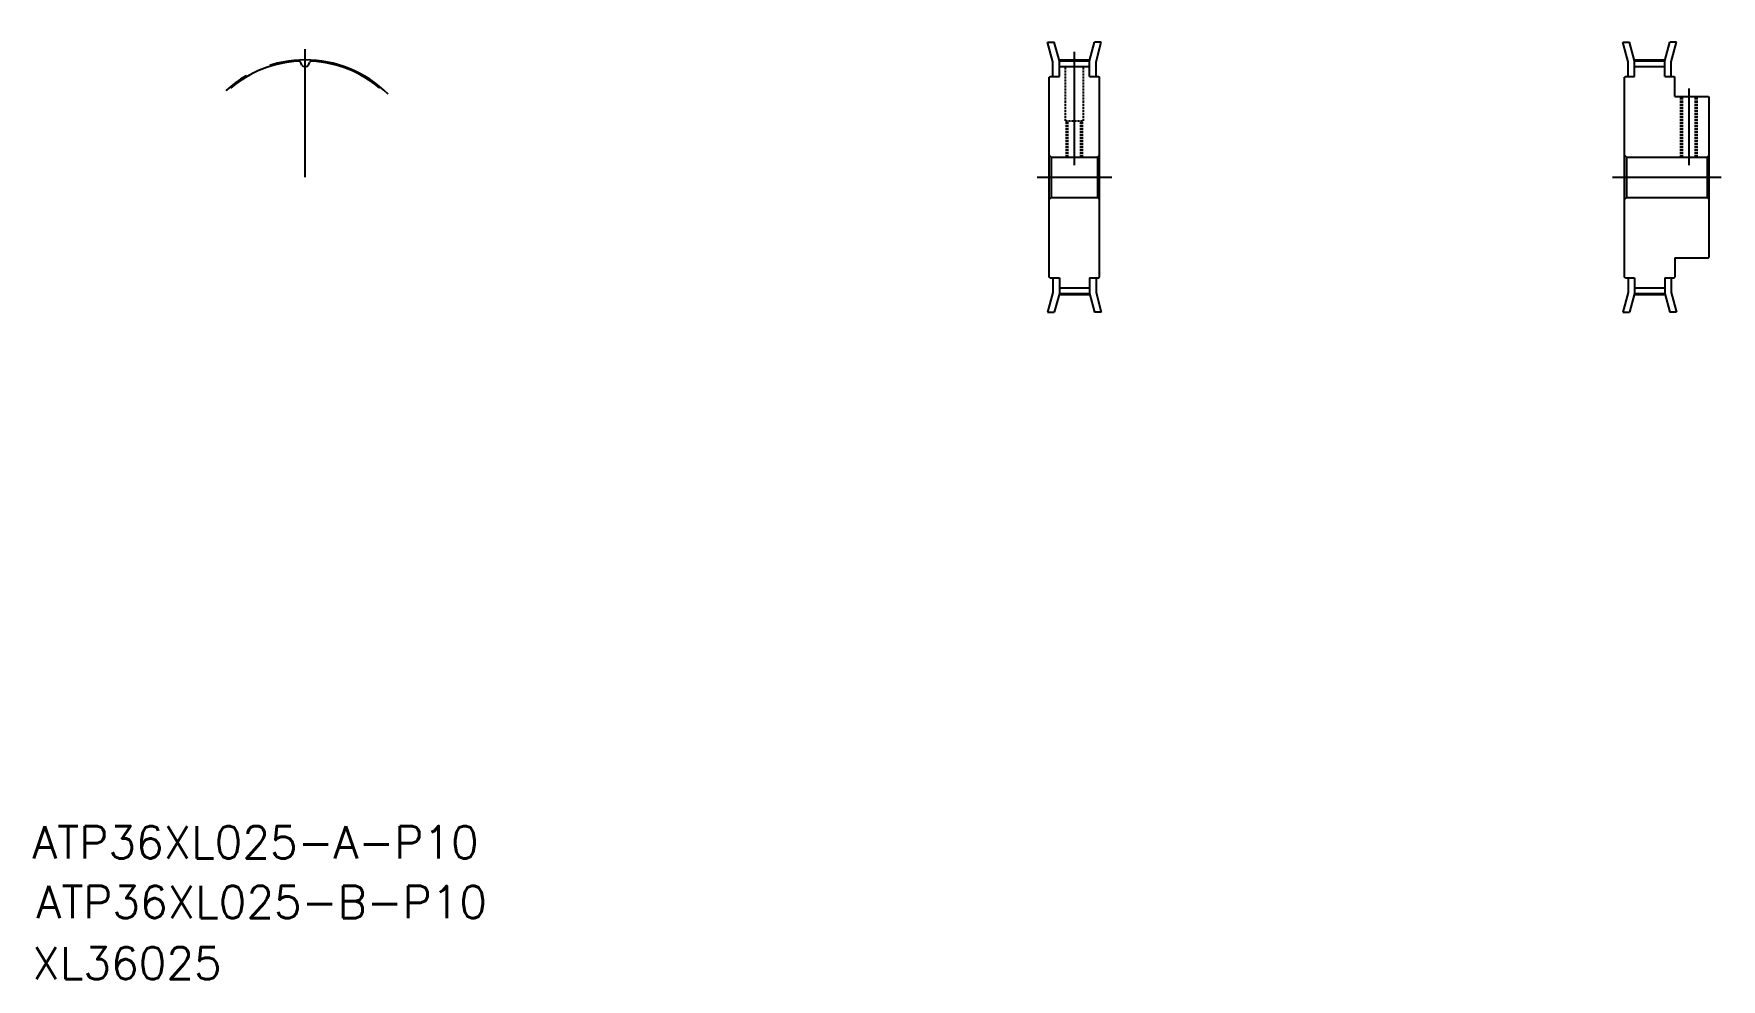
# Model space of a CAD drawing. Extents: x 31 to 450, y -169 to 65.
import ezdxf

# ---------------------------------------------------------------- set-up
doc = ezdxf.new("R2010")
doc.units = 0
doc.linetypes.add('CENTER', pattern=[50.8, 31.75, -6.35, 6.35, -6.35])
doc.linetypes.add('DASHED', pattern=[0.75, 0.5, -0.25])
doc.layers.get('0').update_dxf_attribs({"linetype": 'CONTINUOUS'})
doc.layers.add('CENTER', color=1, linetype='CENTER')
doc.styles.get("Standard").update_dxf_attribs({"font": 'txt', "bigfont": 'BIGFONT'})

msp = doc.modelspace()

# ---------------------------------------------------------------- linework, layer by layer
at = {"color": 7, "linetype": 'CONTINUOUS'}
for p, q in [((284.36, 58.46), (283.06, 63.32)), ((283.06, 63.32), (284.71, 63.32)), ((285.96, 58.67), (284.71, 63.32)), ((293.46, 58.67), (294.71, 63.32)), ((296.36, 63.32), (294.71, 63.32)), ((295.06, 58.46), (296.36, 63.32)), ((427.11, 58.46), (425.81, 63.32)), ((425.81, 63.32), (427.46, 63.32)), ((428.71, 58.67), (427.46, 63.32)), ((436.21, 58.67), (437.46, 63.32)), ((439.11, 63.32), (437.46, 63.32)), ((437.81, 58.46), (439.11, 63.32)), ((285.96, 58.67), (293.46, 58.67)), ((285.96, 54.82), (285.96, 58.67)), ((293.46, 54.82), (293.46, 58.67)), ((428.71, 58.67), (436.21, 58.67)), ((428.71, 54.82), (428.71, 58.67)), ((436.21, 54.82), (436.21, 58.67)), ((98.01, 57.62), (97.7, 58.27)), ((99.61, 57.62), (99.91, 58.27)), ((283.66, 54.82), (283.46, 54.62)), ((283.46, 5.02), (283.46, 54.62)), ((283.66, 54.82), (285.96, 54.82)), ((284.36, 54.82), (284.36, 58.46)), ((285.96, 57.27), (293.46, 57.27)), ((293.46, 54.82), (295.76, 54.82)), ((295.06, 54.82), (295.06, 58.46)), ((295.76, 54.82), (295.96, 54.62)), ((295.96, 5.02), (295.96, 54.62)), ((426.41, 54.82), (426.21, 54.62)), ((426.21, 5.02), (426.21, 54.62)), ((426.41, 54.82), (428.71, 54.82)), ((427.11, 54.82), (427.11, 58.46)), ((428.71, 57.27), (436.21, 57.27)), ((436.21, 54.82), (438.51, 54.82)), ((437.81, 54.82), (437.81, 58.46)), ((438.51, 54.82), (438.71, 54.62)), ((438.71, 49.82), (438.71, 54.62)), ((438.71, 49.82), (447.01, 49.82)), ((447.01, 49.82), (447.21, 49.62)), ((447.21, 10.02), (447.21, 49.62)), ((283.46, 35.32), (283.96, 34.82)), ((283.96, 34.82), (295.46, 34.82)), ((283.96, 34.82), (283.96, 24.82)), ((295.46, 34.82), (295.96, 35.32)), ((295.46, 34.82), (295.46, 24.82)), ((426.21, 35.32), (426.71, 34.82)), ((426.71, 34.82), (446.71, 34.82)), ((426.71, 34.82), (426.71, 24.82)), ((446.71, 34.82), (447.21, 35.32)), ((446.71, 34.82), (446.71, 24.82)), ((426.21, 29.82), (426.21, 29.82)), ((283.96, 24.82), (283.46, 24.32)), ((283.96, 24.82), (295.46, 24.82)), ((295.46, 24.82), (295.96, 24.32)), ((426.71, 24.82), (426.21, 24.32)), ((426.71, 24.82), (446.71, 24.82)), ((446.71, 24.82), (447.21, 24.32)), ((426.21, 17.42), (426.21, 17.42)), ((438.71, 9.82), (447.01, 9.82)), ((438.71, 9.82), (438.71, 5.02)), ((447.01, 9.82), (447.21, 10.02)), ((283.66, 4.82), (283.46, 5.02)), ((283.66, 4.82), (285.96, 4.82)), ((284.36, 4.82), (284.36, 1.18)), ((285.96, 4.82), (285.96, 0.97)), ((293.46, 4.82), (293.46, 0.97)), ((293.46, 4.82), (295.76, 4.82)), ((295.06, 4.82), (295.06, 1.18)), ((295.76, 4.82), (295.96, 5.02)), ((426.41, 4.82), (426.21, 5.02)), ((426.41, 4.82), (428.71, 4.82)), ((427.11, 4.82), (427.11, 1.18)), ((428.71, 4.82), (428.71, 0.97)), ((436.21, 4.82), (438.51, 4.82)), ((436.21, 4.82), (436.21, 0.97)), ((437.81, 4.82), (437.81, 1.18)), ((438.51, 4.82), (438.71, 5.02)), ((284.36, 1.18), (283.06, -3.68)), ((285.96, 0.97), (284.71, -3.68)), ((285.96, 2.37), (293.46, 2.37)), ((285.96, 0.97), (293.46, 0.97)), ((293.46, 0.97), (294.71, -3.68)), ((295.06, 1.18), (296.36, -3.68)), ((427.11, 1.18), (425.81, -3.68)), ((428.71, 0.97), (427.46, -3.68)), ((428.71, 2.37), (436.21, 2.37)), ((428.71, 0.97), (436.21, 0.97)), ((436.21, 0.97), (437.46, -3.68)), ((437.81, 1.18), (439.11, -3.68)), ((283.06, -3.68), (284.71, -3.68)), ((296.36, -3.68), (294.71, -3.68)), ((425.81, -3.68), (427.46, -3.68)), ((439.11, -3.68), (437.46, -3.68))]:
    msp.add_line(p, q, dxfattribs=at)
at = {"color": 3, "linetype": 'DASHED'}
for p, q in [((287.46, 43.82), (287.46, 57.27)), ((291.96, 43.82), (291.96, 57.27)), ((440.21, 34.82), (440.21, 49.82)), ((440.59, 34.82), (440.59, 49.82)), ((443.83, 34.82), (443.83, 49.82)), ((444.21, 34.82), (444.21, 49.82)), ((287.46, 43.82), (291.96, 43.82)), ((287.71, 34.82), (287.71, 43.82)), ((288.09, 34.82), (288.09, 43.82)), ((291.33, 34.82), (291.33, 43.82)), ((291.71, 34.82), (291.71, 43.82))]:
    msp.add_line(p, q, dxfattribs=at)
at = {"color": 7, "linetype": 'CONTINUOUS'}
for centre, radius, start, end in [((98.81, 29.82), 28.85, 93.3642, 130), ((97.15, 58.01), 0.61, 25, 93.3642), ((98.56, 57.88), 0.61, 205, 270.509), ((98.81, 29.82), 27.45, 89.491, 90.509), ((99.06, 57.88), 0.61, 269.491, 335), ((100.47, 58.01), 0.61, 86.6358, 155), ((98.81, 29.82), 28.85, 50, 86.6358)]:
    msp.add_arc(centre, radius, start, end, dxfattribs=at)
at = {"layer": 'CENTER', "color": 1, "linetype": 'CENTER'}
for p, q in [((98.81, 29.82), (98.81, 65.42)), ((285.96, 58.92), (293.46, 58.92)), ((289.71, 32.82), (289.71, 60.92)), ((428.71, 58.92), (436.21, 58.92)), ((442.21, 32.82), (442.21, 51.82)), ((280.46, 29.82), (298.96, 29.82)), ((423.21, 29.82), (450.21, 29.82)), ((285.96, 0.71), (293.46, 0.71)), ((428.71, 0.71), (436.21, 0.71))]:
    msp.add_line(p, q, dxfattribs=at)
msp.add_arc((98.81, 29.82), 29.1, 45, 135, dxfattribs=at)

# ---------------------------------------------------------------- texts
at = {"color": 7, "linetype": 'CONTINUOUS'}
for s, p in [('ATP36XL025-A-P10', (31.11, -139.19)), ('ATP36XL025-B-P10', (32.13, -154.02)), ('XL36025', (31.11, -169.19))]:
    msp.add_text(s, height=8, dxfattribs=at).set_placement(p)

doc.saveas('drawing.dxf')
